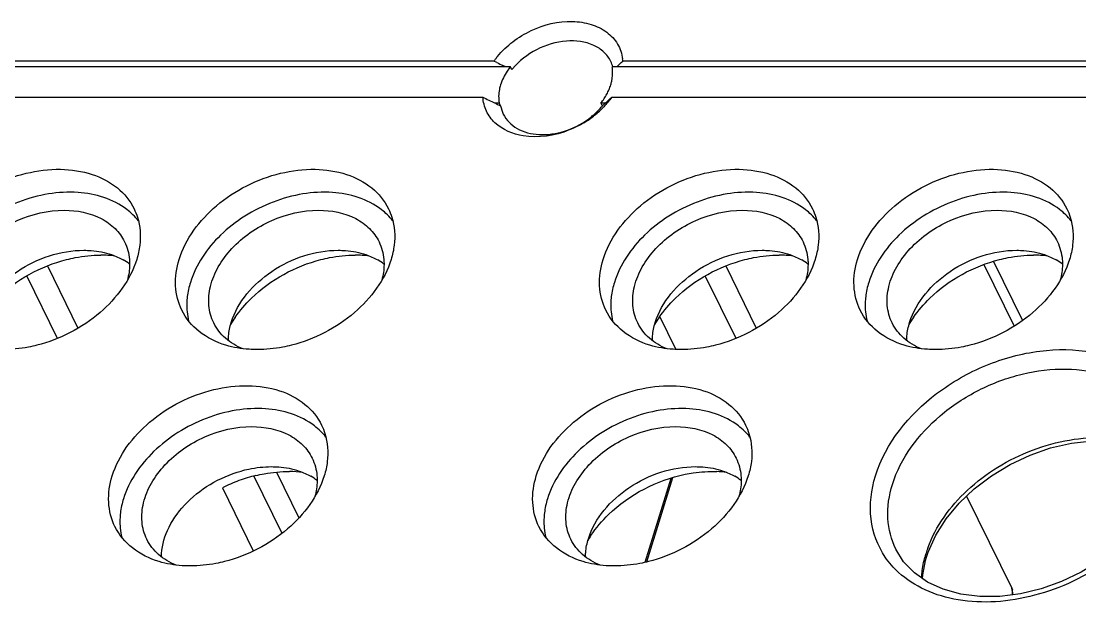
# Model space of a CAD drawing. Header units: millimetres. Extents: x 0 to 297, y 0 to 210.
# Drawn here: x 249.34 to 257.01, y 170.57 to 174.76 of the extents above; entities that cross this region are included whole.
import ezdxf

# ---------------------------------------------------------------- set-up
doc = ezdxf.new("R2010")
doc.units = ezdxf.units.MM
doc.header["$LTSCALE"] = 16.335
doc.layers.add('3_ALL_AXES', color=7, linetype='CONTINUOUS')
doc.layers.add('7_ALL_FEATURES', color=7, linetype='CONTINUOUS')

msp = doc.modelspace()

# ---------------------------------------------------------------- linework, layer by layer
at = {"layer": '3_ALL_AXES', "color": 7, "linetype": 'Continuous'}
for centre, radius, start, end in [((249.86871, 172.66115), 0.42235, 52.62403, 59.98634), ((251.71083, 172.66115), 0.42235, 52.62403, 59.98634), ((254.78103, 172.66115), 0.42235, 52.62403, 59.98634), ((256.62315, 172.66115), 0.42235, 52.62403, 59.98634), ((254.34688, 170.65876), 0.83616, 82.949894, 87.914349), ((251.22669, 171.0945), 0.42235, 52.62403, 59.98634), ((254.2969, 171.0945), 0.42235, 52.62403, 59.98634), ((254.14785, 170.57833), 0.81816, 146.392489, 149.555553)]:
    msp.add_arc(centre, radius, start, end, dxfattribs=at)
for points, knots in [([(248.64194, 173.03046), (248.68844, 173.18093), (248.90135, 173.46056), (249.28422, 173.65226), (249.61912, 173.69412), (249.85015, 173.66042), (250.04172, 173.56255), (250.12932, 173.45521), (250.15761, 173.39758)], [0, 0, 0, 0, 0.2518058, 0.5295383, 0.6634467, 0.7864616, 0.8973577, 1, 1, 1, 1]), ([(250.48407, 173.03046), (250.53056, 173.18093), (250.74347, 173.46056), (251.12634, 173.65226), (251.46125, 173.69412), (251.69228, 173.66042), (251.88384, 173.56255), (251.97144, 173.45521), (251.99973, 173.39758)], [0, 0, 0, 0, 0.2518058, 0.5295383, 0.6634467, 0.7864616, 0.8973577, 1, 1, 1, 1]), ([(253.55427, 173.03046), (253.60077, 173.18093), (253.81368, 173.46056), (254.19655, 173.65226), (254.53145, 173.69412), (254.76248, 173.66042), (254.95404, 173.56255), (255.04165, 173.45521), (255.06993, 173.39758)], [0, 0, 0, 0, 0.2518058, 0.5295383, 0.6634467, 0.7864616, 0.8973577, 1, 1, 1, 1]), ([(255.39639, 173.03046), (255.44289, 173.18093), (255.6558, 173.46056), (256.03867, 173.65226), (256.37357, 173.69412), (256.6046, 173.66042), (256.79616, 173.56255), (256.88377, 173.45521), (256.91205, 173.39758)], [0, 0, 0, 0, 0.2518058, 0.5295383, 0.6634467, 0.7864616, 0.8973577, 1, 1, 1, 1]), ([(250.10519, 173.3928), (250.00619, 173.46842), (249.80479, 173.52813), (249.5343, 173.51178), (249.31821, 173.45293), (249.11511, 173.35092), (248.88892, 173.17541), (248.76315, 172.99371), (248.72329, 172.8647)], [0, 0, 0, 0, 0.2239052, 0.3517985, 0.4863583, 0.623162, 0.757313, 1, 1, 1, 1]), ([(251.94731, 173.3928), (251.84831, 173.46842), (251.64691, 173.52813), (251.37643, 173.51178), (251.16033, 173.45293), (250.95724, 173.35092), (250.73104, 173.17541), (250.60528, 172.99371), (250.56541, 172.8647)], [0, 0, 0, 0, 0.2239052, 0.3517985, 0.4863583, 0.623162, 0.757313, 1, 1, 1, 1]), ([(255.01752, 173.3928), (254.91852, 173.46842), (254.71712, 173.52813), (254.44663, 173.51178), (254.23053, 173.45293), (254.02744, 173.35092), (253.80125, 173.17541), (253.67548, 172.99371), (253.63561, 172.8647)], [0, 0, 0, 0, 0.2239052, 0.3517985, 0.4863583, 0.623162, 0.757313, 1, 1, 1, 1]), ([(256.85964, 173.3928), (256.76064, 173.46842), (256.55924, 173.52813), (256.28875, 173.51178), (256.07265, 173.45293), (255.86956, 173.35092), (255.64337, 173.17541), (255.5176, 172.99371), (255.47773, 172.8647)], [0, 0, 0, 0, 0.2239052, 0.3517985, 0.4863583, 0.623162, 0.757313, 1, 1, 1, 1]), ([(250.15761, 173.39758), (250.16728, 173.37787), (250.20078, 173.29435), (250.20736, 173.2011), (250.19926, 173.13381)], [0, 0, 0, 0, 0.2447347, 1, 1, 1, 1]), ([(251.99973, 173.39758), (252.0094, 173.37787), (252.0429, 173.29435), (252.04948, 173.2011), (252.04138, 173.13381)], [0, 0, 0, 0, 0.2447347, 1, 1, 1, 1]), ([(255.06993, 173.39758), (255.07961, 173.37787), (255.1131, 173.29435), (255.11968, 173.2011), (255.11158, 173.13381)], [0, 0, 0, 0, 0.2447347, 1, 1, 1, 1]), ([(256.91205, 173.39758), (256.92173, 173.37787), (256.95523, 173.29435), (256.9618, 173.2011), (256.9537, 173.13381)], [0, 0, 0, 0, 0.2447347, 1, 1, 1, 1]), ([(248.89237, 172.57101), (248.8731, 172.61021), (248.84905, 172.69952), (248.86276, 172.84186), (248.92205, 172.98373), (249.05752, 173.16334), (249.30149, 173.33163), (249.53619, 173.38692), (249.65222, 173.38692)], [0, 0, 0, 0, 0.1017788, 0.2097309, 0.3275175, 0.4555166, 0.7296526, 1, 1, 1, 1]), ([(249.65222, 173.38692), (249.74398, 173.38692), (249.88155, 173.3609), (250.02376, 173.26001), (250.07202, 173.19356), (250.08931, 173.15839)], [0, 0, 0, 0, 0.5332389, 0.7722667, 1, 1, 1, 1]), ([(250.73449, 172.57101), (250.71522, 172.61021), (250.69117, 172.69952), (250.70489, 172.84186), (250.76417, 172.98373), (250.89964, 173.16334), (251.14361, 173.33163), (251.37831, 173.38692), (251.49434, 173.38692)], [0, 0, 0, 0, 0.1017788, 0.2097309, 0.3275175, 0.4555166, 0.7296526, 1, 1, 1, 1]), ([(251.49434, 173.38692), (251.5861, 173.38692), (251.72367, 173.3609), (251.86588, 173.26001), (251.91415, 173.19356), (251.93143, 173.15839)], [0, 0, 0, 0, 0.5332389, 0.7722667, 1, 1, 1, 1]), ([(253.80469, 172.57101), (253.78542, 172.61021), (253.76138, 172.69952), (253.77509, 172.84186), (253.83437, 172.98373), (253.96984, 173.16334), (254.21382, 173.33163), (254.44852, 173.38692), (254.56454, 173.38692)], [0, 0, 0, 0, 0.1017788, 0.2097309, 0.3275175, 0.4555166, 0.7296526, 1, 1, 1, 1]), ([(254.56454, 173.38692), (254.6563, 173.38692), (254.79387, 173.3609), (254.93609, 173.26001), (254.98435, 173.19356), (255.00164, 173.15839)], [0, 0, 0, 0, 0.5332389, 0.7722667, 1, 1, 1, 1]), ([(255.64681, 172.57101), (255.62754, 172.61021), (255.6035, 172.69952), (255.61721, 172.84186), (255.67649, 172.98373), (255.81196, 173.16334), (256.05594, 173.33163), (256.29064, 173.38692), (256.40666, 173.38692)], [0, 0, 0, 0, 0.1017788, 0.2097309, 0.3275175, 0.4555166, 0.7296526, 1, 1, 1, 1]), ([(256.40666, 173.38692), (256.49842, 173.38692), (256.63599, 173.3609), (256.77821, 173.26001), (256.82647, 173.19356), (256.84376, 173.15839)], [0, 0, 0, 0, 0.5332389, 0.7722667, 1, 1, 1, 1]), ([(249.01918, 172.57462), (249.06563, 172.72493), (249.29934, 172.98958), (249.62618, 173.09683), (249.79457, 173.09683)], [0, 0, 0, 0, 0.4830228, 1, 1, 1, 1]), ([(249.79457, 173.09683), (249.81216, 173.09683), (249.87985, 173.09431), (249.94739, 173.08156), (249.99485, 173.06534)], [0, 0, 0, 0, 0.2596445, 1, 1, 1, 1]), ([(250.8613, 172.57462), (250.90775, 172.72493), (251.14146, 172.98958), (251.46831, 173.09683), (251.63669, 173.09683)], [0, 0, 0, 0, 0.4830228, 1, 1, 1, 1]), ([(251.63669, 173.09683), (251.65428, 173.09683), (251.72197, 173.09431), (251.78951, 173.08156), (251.83697, 173.06534)], [0, 0, 0, 0, 0.2596445, 1, 1, 1, 1]), ([(253.9315, 172.57462), (253.97795, 172.72493), (254.21166, 172.98958), (254.53851, 173.09683), (254.70689, 173.09683)], [0, 0, 0, 0, 0.4830228, 1, 1, 1, 1]), ([(254.70689, 173.09683), (254.72448, 173.09683), (254.79218, 173.09431), (254.85971, 173.08156), (254.90718, 173.06534)], [0, 0, 0, 0, 0.2596445, 1, 1, 1, 1]), ([(255.77362, 172.57462), (255.82007, 172.72493), (256.05378, 172.98958), (256.38063, 173.09683), (256.54902, 173.09683)], [0, 0, 0, 0, 0.4830228, 1, 1, 1, 1]), ([(256.54902, 173.09683), (256.56661, 173.09683), (256.6343, 173.09431), (256.70184, 173.08156), (256.7493, 173.06534)], [0, 0, 0, 0, 0.2596445, 1, 1, 1, 1]), ([(250.17704, 173.03046), (250.13114, 172.88193), (249.92252, 172.60518), (249.62116, 172.45198), (249.45483, 172.40964)], [0, 0, 0, 0, 0.4752822, 1, 1, 1, 1]), ([(250.12433, 173.03037), (250.12536, 173.01825), (250.12722, 172.96812), (250.11961, 172.91781), (250.10964, 172.88119)], [0, 0, 0, 0, 0.242712, 1, 1, 1, 1]), ([(250.5035, 172.66334), (250.47697, 172.71742), (250.44596, 172.84246), (250.465, 172.96877), (250.48407, 173.03046)], [0, 0, 0, 0, 0.4826445, 1, 1, 1, 1]), ([(252.01917, 173.03046), (251.97327, 172.88193), (251.76464, 172.60518), (251.46328, 172.45198), (251.29695, 172.40964)], [0, 0, 0, 0, 0.4752822, 1, 1, 1, 1]), ([(251.96646, 173.03037), (251.96748, 173.01825), (251.96935, 172.96812), (251.96173, 172.91781), (251.95177, 172.88119)], [0, 0, 0, 0, 0.242712, 1, 1, 1, 1]), ([(253.57371, 172.66334), (253.54717, 172.71742), (253.51616, 172.84246), (253.5352, 172.96877), (253.55427, 173.03046)], [0, 0, 0, 0, 0.4826445, 1, 1, 1, 1]), ([(255.08937, 173.03046), (255.04347, 172.88193), (254.83485, 172.60518), (254.53349, 172.45198), (254.36716, 172.40964)], [0, 0, 0, 0, 0.4752822, 1, 1, 1, 1]), ([(255.03666, 173.03037), (255.03768, 173.01825), (255.03955, 172.96812), (255.03193, 172.91781), (255.02197, 172.88119)], [0, 0, 0, 0, 0.242712, 1, 1, 1, 1]), ([(255.41583, 172.66334), (255.38929, 172.71742), (255.35828, 172.84246), (255.37733, 172.96877), (255.39639, 173.03046)], [0, 0, 0, 0, 0.4826445, 1, 1, 1, 1]), ([(256.93149, 173.03046), (256.88559, 172.88193), (256.67697, 172.60518), (256.37561, 172.45198), (256.20928, 172.40964)], [0, 0, 0, 0, 0.4752822, 1, 1, 1, 1]), ([(256.87878, 173.03037), (256.87981, 173.01825), (256.88167, 172.96812), (256.87405, 172.91781), (256.86409, 172.88119)], [0, 0, 0, 0, 0.242712, 1, 1, 1, 1]), ([(250.5432, 172.76136), (250.54139, 172.74631), (250.53673, 172.68758), (250.54238, 172.62792), (250.55289, 172.58546)], [0, 0, 0, 0, 0.2572876, 1, 1, 1, 1]), ([(253.6134, 172.76136), (253.61159, 172.74631), (253.60693, 172.68758), (253.61258, 172.62792), (253.62309, 172.58546)], [0, 0, 0, 0, 0.2572876, 1, 1, 1, 1]), ([(255.45552, 172.76136), (255.45371, 172.74631), (255.44905, 172.68758), (255.4547, 172.62792), (255.46522, 172.58546)], [0, 0, 0, 0, 0.2572876, 1, 1, 1, 1]), ([(250.82258, 172.40964), (250.75339, 172.43054), (250.62498, 172.49257), (250.53284, 172.60357), (250.5035, 172.66334)], [0, 0, 0, 0, 0.5204977, 1, 1, 1, 1]), ([(253.89278, 172.40964), (253.8236, 172.43054), (253.69518, 172.49257), (253.60304, 172.60357), (253.57371, 172.66334)], [0, 0, 0, 0, 0.5204977, 1, 1, 1, 1]), ([(255.73491, 172.40964), (255.66572, 172.43054), (255.5373, 172.49257), (255.44516, 172.60357), (255.41583, 172.66334)], [0, 0, 0, 0, 0.5204977, 1, 1, 1, 1]), ([(250.94621, 172.38329), (250.90024, 172.40177), (250.81557, 172.45131), (250.75496, 172.52936), (250.73449, 172.57101)], [0, 0, 0, 0, 0.5163089, 1, 1, 1, 1]), ([(250.84043, 172.44361), (250.84048, 172.45439), (250.84242, 172.49868), (250.8514, 172.54257), (250.8613, 172.57462)], [0, 0, 0, 0, 0.2430927, 1, 1, 1, 1]), ([(254.01641, 172.38329), (253.97044, 172.40177), (253.88578, 172.45131), (253.82516, 172.52936), (253.80469, 172.57101)], [0, 0, 0, 0, 0.5163089, 1, 1, 1, 1]), ([(253.91064, 172.44361), (253.91068, 172.45439), (253.91262, 172.49868), (253.9216, 172.54257), (253.9315, 172.57462)], [0, 0, 0, 0, 0.2430927, 1, 1, 1, 1]), ([(255.85853, 172.38329), (255.81257, 172.40177), (255.7279, 172.45131), (255.66729, 172.52936), (255.64681, 172.57101)], [0, 0, 0, 0, 0.5163089, 1, 1, 1, 1]), ([(255.75276, 172.44361), (255.7528, 172.45439), (255.75475, 172.49868), (255.76372, 172.54257), (255.77362, 172.57462)], [0, 0, 0, 0, 0.2430927, 1, 1, 1, 1]), ([(249.45483, 172.40964), (249.43421, 172.40439), (249.35305, 172.38626), (249.26965, 172.37769), (249.20777, 172.37769)], [0, 0, 0, 0, 0.2558791, 1, 1, 1, 1]), ([(251.04989, 172.37769), (251.03002, 172.37769), (250.9534, 172.38024), (250.87694, 172.39322), (250.82258, 172.40964)], [0, 0, 0, 0, 0.259256, 1, 1, 1, 1]), ([(251.29695, 172.40964), (251.27633, 172.40439), (251.19517, 172.38626), (251.11177, 172.37769), (251.04989, 172.37769)], [0, 0, 0, 0, 0.2558791, 1, 1, 1, 1]), ([(254.1201, 172.37769), (254.10022, 172.37769), (254.0236, 172.38024), (253.94715, 172.39322), (253.89278, 172.40964)], [0, 0, 0, 0, 0.259256, 1, 1, 1, 1]), ([(254.36716, 172.40964), (254.34654, 172.40439), (254.26537, 172.38626), (254.18198, 172.37769), (254.1201, 172.37769)], [0, 0, 0, 0, 0.2558791, 1, 1, 1, 1]), ([(255.96222, 172.37769), (255.94234, 172.37769), (255.86572, 172.38024), (255.78927, 172.39322), (255.73491, 172.40964)], [0, 0, 0, 0, 0.259256, 1, 1, 1, 1]), ([(256.20928, 172.40964), (256.18866, 172.40439), (256.1075, 172.38626), (256.0241, 172.37769), (255.96222, 172.37769)], [0, 0, 0, 0, 0.2558791, 1, 1, 1, 1]), ([(249.99993, 171.46381), (250.04643, 171.61428), (250.25934, 171.89391), (250.64221, 172.0856), (250.97711, 172.12746), (251.20814, 172.09376), (251.3997, 171.9959), (251.48731, 171.88856), (251.51559, 171.83093)], [0, 0, 0, 0, 0.2518058, 0.5295383, 0.6634467, 0.7864616, 0.8973577, 1, 1, 1, 1]), ([(253.07014, 171.46381), (253.11664, 171.61428), (253.32954, 171.89391), (253.71241, 172.0856), (254.04732, 172.12746), (254.27835, 172.09376), (254.46991, 171.9959), (254.55752, 171.88856), (254.5858, 171.83093)], [0, 0, 0, 0, 0.2518058, 0.5295383, 0.6634467, 0.7864616, 0.8973577, 1, 1, 1, 1]), ([(251.46318, 171.82615), (251.36418, 171.90177), (251.16278, 171.96148), (250.89229, 171.94513), (250.6762, 171.88628), (250.4731, 171.78427), (250.24691, 171.60876), (250.12114, 171.42705), (250.08128, 171.29805)], [0, 0, 0, 0, 0.2239052, 0.3517985, 0.4863583, 0.623162, 0.757313, 1, 1, 1, 1]), ([(254.53338, 171.82615), (254.43438, 171.90177), (254.23298, 171.96148), (253.9625, 171.94513), (253.7464, 171.88628), (253.54331, 171.78427), (253.31711, 171.60876), (253.19135, 171.42705), (253.15148, 171.29805)], [0, 0, 0, 0, 0.2239052, 0.3517985, 0.4863583, 0.623162, 0.757313, 1, 1, 1, 1]), ([(250.25035, 171.00436), (250.23109, 171.04356), (250.20704, 171.13287), (250.22075, 171.27521), (250.28004, 171.41707), (250.4155, 171.59668), (250.65948, 171.76497), (250.89418, 171.82026), (251.01021, 171.82026)], [0, 0, 0, 0, 0.1017788, 0.2097309, 0.3275175, 0.4555166, 0.7296526, 1, 1, 1, 1]), ([(251.01021, 171.82026), (251.10197, 171.82026), (251.23953, 171.79425), (251.38175, 171.69336), (251.43001, 171.6269), (251.4473, 171.59173)], [0, 0, 0, 0, 0.5332389, 0.7722667, 1, 1, 1, 1]), ([(251.51559, 171.83093), (251.52527, 171.81121), (251.55877, 171.7277), (251.56535, 171.63444), (251.55725, 171.56715)], [0, 0, 0, 0, 0.2447347, 1, 1, 1, 1]), ([(253.32056, 171.00436), (253.30129, 171.04356), (253.27724, 171.13287), (253.29096, 171.27521), (253.35024, 171.41707), (253.48571, 171.59668), (253.72968, 171.76497), (253.96438, 171.82026), (254.08041, 171.82026)], [0, 0, 0, 0, 0.1017788, 0.2097309, 0.3275175, 0.4555166, 0.7296526, 1, 1, 1, 1]), ([(254.08041, 171.82026), (254.17217, 171.82026), (254.30974, 171.79425), (254.45195, 171.69336), (254.50022, 171.6269), (254.5175, 171.59173)], [0, 0, 0, 0, 0.5332389, 0.7722667, 1, 1, 1, 1]), ([(254.5858, 171.83093), (254.59547, 171.81121), (254.62897, 171.7277), (254.63555, 171.63444), (254.62745, 171.56715)], [0, 0, 0, 0, 0.2447347, 1, 1, 1, 1]), ([(250.3563, 170.87696), (250.35656, 170.94227), (250.39174, 171.08147), (250.51907, 171.26327), (250.70472, 171.41125), (250.85445, 171.47658), (250.93281, 171.49869)], [0, 0, 0, 0, 0.2177536, 0.462787, 0.7285603, 1, 1, 1, 1]), ([(250.93281, 171.49869), (250.95112, 171.50385), (251.02309, 171.52164), (251.09746, 171.53018), (251.15256, 171.53018)], [0, 0, 0, 0, 0.2566648, 1, 1, 1, 1]), ([(251.15256, 171.53018), (251.17015, 171.53018), (251.23784, 171.52766), (251.30538, 171.51491), (251.35284, 171.49869)], [0, 0, 0, 0, 0.2596445, 1, 1, 1, 1]), ([(253.44737, 171.00796), (253.49382, 171.15827), (253.72753, 171.42293), (254.05438, 171.53018), (254.22276, 171.53018)], [0, 0, 0, 0, 0.4830228, 1, 1, 1, 1]), ([(254.14814, 171.47463), (254.16741, 171.47855), (254.24304, 171.49179), (254.32025, 171.49648), (254.37731, 171.49437)], [0, 0, 0, 0, 0.2561821, 1, 1, 1, 1]), ([(254.22276, 171.53018), (254.24035, 171.53018), (254.30805, 171.52766), (254.37558, 171.51491), (254.42304, 171.49869)], [0, 0, 0, 0, 0.2596445, 1, 1, 1, 1]), ([(250.01937, 171.09669), (249.99283, 171.15077), (249.96182, 171.27581), (249.98087, 171.40212), (249.99993, 171.46381)], [0, 0, 0, 0, 0.4826445, 1, 1, 1, 1]), ([(251.53503, 171.46381), (251.48913, 171.31527), (251.28051, 171.03853), (250.97915, 170.88533), (250.81282, 170.84299)], [0, 0, 0, 0, 0.4752822, 1, 1, 1, 1]), ([(251.48232, 171.46371), (251.48335, 171.45159), (251.48521, 171.40146), (251.4776, 171.35115), (251.46763, 171.31453)], [0, 0, 0, 0, 0.242712, 1, 1, 1, 1]), ([(253.08957, 171.09669), (253.06304, 171.15077), (253.03203, 171.27581), (253.05107, 171.40212), (253.07014, 171.46381)], [0, 0, 0, 0, 0.4826445, 1, 1, 1, 1]), ([(253.46645, 171.03118), (253.50312, 171.08638), (253.68165, 171.2971), (253.94372, 171.433), (254.14814, 171.47463)], [0, 0, 0, 0, 0.241098, 1, 1, 1, 1]), ([(254.60524, 171.46381), (254.55934, 171.31527), (254.35071, 171.03853), (254.04936, 170.88533), (253.88302, 170.84299)], [0, 0, 0, 0, 0.4752822, 1, 1, 1, 1]), ([(254.55253, 171.46371), (254.55355, 171.45159), (254.55542, 171.40146), (254.5478, 171.35115), (254.53784, 171.31453)], [0, 0, 0, 0, 0.242712, 1, 1, 1, 1]), ([(250.05907, 171.1947), (250.05725, 171.17966), (250.0526, 171.12093), (250.05824, 171.06127), (250.06876, 171.0188)], [0, 0, 0, 0, 0.2572876, 1, 1, 1, 1]), ([(253.12927, 171.1947), (253.12746, 171.17966), (253.1228, 171.12093), (253.12845, 171.06127), (253.13896, 171.0188)], [0, 0, 0, 0, 0.2572876, 1, 1, 1, 1]), ([(250.33845, 170.84299), (250.26926, 170.86389), (250.14085, 170.92591), (250.0487, 171.03692), (250.01937, 171.09669)], [0, 0, 0, 0, 0.5204977, 1, 1, 1, 1]), ([(253.40865, 170.84299), (253.33946, 170.86389), (253.21105, 170.92591), (253.11891, 171.03692), (253.08957, 171.09669)], [0, 0, 0, 0, 0.5204977, 1, 1, 1, 1]), ([(250.46208, 170.81664), (250.41611, 170.83512), (250.33144, 170.88466), (250.27083, 170.96271), (250.25035, 171.00436)], [0, 0, 0, 0, 0.5163089, 1, 1, 1, 1]), ([(253.53228, 170.81664), (253.48631, 170.83512), (253.40164, 170.88466), (253.34103, 170.96271), (253.32056, 171.00436)], [0, 0, 0, 0, 0.5163089, 1, 1, 1, 1]), ([(253.42651, 170.87696), (253.42655, 170.88773), (253.42849, 170.93203), (253.43747, 170.97592), (253.44737, 171.00796)], [0, 0, 0, 0, 0.2430927, 1, 1, 1, 1]), ([(250.56576, 170.81104), (250.54589, 170.81104), (250.46926, 170.81358), (250.39281, 170.82656), (250.33845, 170.84299)], [0, 0, 0, 0, 0.259256, 1, 1, 1, 1]), ([(250.81282, 170.84299), (250.7922, 170.83774), (250.71104, 170.8196), (250.62764, 170.81104), (250.56576, 170.81104)], [0, 0, 0, 0, 0.2558791, 1, 1, 1, 1]), ([(253.63596, 170.81104), (253.61609, 170.81104), (253.53947, 170.81358), (253.46301, 170.82656), (253.40865, 170.84299)], [0, 0, 0, 0, 0.259256, 1, 1, 1, 1]), ([(253.88302, 170.84299), (253.8624, 170.83774), (253.78124, 170.8196), (253.69784, 170.81104), (253.63596, 170.81104)], [0, 0, 0, 0, 0.2558791, 1, 1, 1, 1])]:
    msp.add_open_spline(points, degree=3, knots=knots, dxfattribs=at)
for points in [[(250.18954, 173.31013), (250.16515, 173.34104), (250.13647, 173.36891), (250.10519, 173.3928)], [(252.03166, 173.31013), (252.00727, 173.34104), (251.9786, 173.36891), (251.94731, 173.3928)], [(255.10186, 173.31013), (255.07748, 173.34104), (255.0488, 173.36891), (255.01752, 173.3928)], [(256.94398, 173.31013), (256.9196, 173.34104), (256.89092, 173.36891), (256.85964, 173.3928)], [(250.08931, 173.15839), (250.10883, 173.11868), (250.12061, 173.07445), (250.12433, 173.03037)], [(250.19926, 173.13381), (250.19504, 173.09882), (250.18745, 173.06413), (250.17704, 173.03046)], [(251.93143, 173.15839), (251.95095, 173.11868), (251.96273, 173.07445), (251.96646, 173.03037)], [(252.04138, 173.13381), (252.03717, 173.09882), (252.02957, 173.06413), (252.01917, 173.03046)], [(255.00164, 173.15839), (255.02115, 173.11868), (255.03294, 173.07445), (255.03666, 173.03037)], [(255.11158, 173.13381), (255.10737, 173.09882), (255.09977, 173.06413), (255.08937, 173.03046)], [(256.84376, 173.15839), (256.86327, 173.11868), (256.87506, 173.07445), (256.87878, 173.03037)], [(256.9537, 173.13381), (256.94949, 173.09882), (256.94189, 173.06413), (256.93149, 173.03046)], [(249.99485, 173.06534), (250.02431, 173.05527), (250.05302, 173.04247), (250.07997, 173.02687)], [(251.83697, 173.06534), (251.86644, 173.05527), (251.89514, 173.04247), (251.92209, 173.02687)], [(254.90718, 173.06534), (254.93664, 173.05527), (254.96535, 173.04247), (254.99229, 173.02687)], [(256.7493, 173.06534), (256.77876, 173.05527), (256.80747, 173.04247), (256.83441, 173.02687)], [(250.56541, 172.8647), (250.55501, 172.83104), (250.54741, 172.79634), (250.5432, 172.76136)], [(253.63561, 172.8647), (253.62521, 172.83104), (253.61761, 172.79634), (253.6134, 172.76136)], [(255.47773, 172.8647), (255.46733, 172.83104), (255.45974, 172.79634), (255.45552, 172.76136)], [(251.54752, 171.74348), (251.52314, 171.77439), (251.49446, 171.80225), (251.46318, 171.82615)], [(254.61773, 171.74348), (254.59334, 171.77439), (254.56467, 171.80225), (254.53338, 171.82615)], [(251.4473, 171.59173), (251.46682, 171.55203), (251.4786, 171.5078), (251.48232, 171.46371)], [(251.55725, 171.56715), (251.55303, 171.53217), (251.54544, 171.49747), (251.53503, 171.46381)], [(254.5175, 171.59173), (254.53702, 171.55203), (254.5488, 171.5078), (254.55253, 171.46371)], [(254.62745, 171.56715), (254.62324, 171.53217), (254.61564, 171.49747), (254.60524, 171.46381)], [(251.35284, 171.49869), (251.3823, 171.48862), (251.41101, 171.47581), (251.43796, 171.46021)], [(254.42304, 171.49869), (254.45251, 171.48862), (254.48121, 171.47581), (254.50816, 171.46021)], [(250.08128, 171.29805), (250.07087, 171.26438), (250.06328, 171.22968), (250.05907, 171.1947)], [(253.15148, 171.29805), (253.14108, 171.26438), (253.13348, 171.22968), (253.12927, 171.1947)]]:
    msp.add_open_spline(points, degree=3, dxfattribs=at)
at = {"layer": '7_ALL_FEATURES', "color": 7, "linetype": 'Continuous'}
for p, q in [((252.88242, 174.42512), (248.70694, 174.42512)), ((252.76388, 174.46656), (248.78481, 174.46656)), ((252.78578, 174.4559), (252.76388, 174.46656)), ((252.84937, 174.42512), (252.82852, 174.43518)), ((252.89258, 174.40441), (252.88242, 174.42512)), ((257.79474, 174.42512), (253.61927, 174.42512)), ((257.6762, 174.46656), (253.69714, 174.46656)), ((248.70412, 174.20545), (252.68319, 174.20545)), ((252.76867, 174.16401), (252.80173, 174.16401)), ((252.8119, 174.14329), (252.80173, 174.16401)), ((253.53858, 174.16401), (253.57162, 174.16401)), ((253.54874, 174.1433), (253.53858, 174.16401)), ((253.56584, 174.15875), (253.57162, 174.16401)), ((253.60501, 174.19479), (253.61645, 174.20545)), ((253.61645, 174.20545), (257.59551, 174.20545)), ((256.38116, 173.01613), (256.59064, 172.58926)), ((249.53042, 172.98344), (249.7509, 172.53414)), ((254.44275, 172.98344), (254.66323, 172.53414)), ((256.31108, 172.99378), (256.52957, 172.54855)), ((249.38129, 172.91003), (249.60226, 172.45975)), ((254.29362, 172.91003), (254.51459, 172.45975)), ((254.08151, 172.38038), (253.96499, 172.61781)), ((251.189, 171.48959), (251.35112, 171.15921)), ((251.02384, 171.46702), (251.22896, 171.04903)), ((253.85797, 170.8382), (254.0464, 171.44797)), ((253.87131, 170.84075), (254.06006, 171.45154)), ((250.79713, 171.37672), (251.02109, 170.92033)), ((256.18623, 171.31657), (256.5135, 170.64966)), ((255.67383, 170.93166), (255.67379, 170.93174)), ((255.8964, 170.87489), (255.90889, 170.91207)), ((256.5135, 170.64966), (256.51754, 170.6374))]:
    msp.add_line(p, q, dxfattribs=at)
for points in [[(255.90889, 170.91207), (255.96356, 171.03326), (256.03842, 171.15171), (256.13184, 171.26467), (256.24176, 171.36956), (256.36579, 171.46402), (256.50127, 171.54596), (256.6453, 171.61356), (256.79483, 171.66529), (256.94662, 171.69996), (257.09734, 171.71669), (257.24345, 171.715), (257.38153, 171.69486), (257.50792, 171.6568), (257.61936, 171.60203)], [(257.59837, 171.39526), (257.54462, 171.27534), (257.47107, 171.15803), (257.37926, 171.04599), (257.2712, 170.94175), (257.14918, 170.8476), (257.01579, 170.7656), (256.8738, 170.69752), (256.72619, 170.64488), (256.57608, 170.60885), (256.42671, 170.59031), (256.28147, 170.58977), (256.14366, 170.60729), (256.01681, 170.64244), (255.9041, 170.69417), (255.80797, 170.76111), (255.73043, 170.84154), (255.67383, 170.93165)], [(255.86778, 170.71947), (255.86899, 170.748), (255.88907, 170.8497), (255.89638, 170.87484)]]:
    msp.add_lwpolyline(points, dxfattribs=at)
for centre, radius, start, end in [((253.21762, 174.15071), 0.55285, 142.898196, 145.158404), ((253.23874, 174.13477), 0.57931, 140.832647, 142.900215), ((253.39877, 174.44337), 0.29926, 4.444386, 7.465446), ((261.60017, 192.58548), 20.15876, 244.071519, 244.206537), ((253.26164, 174.10952), 0.4724, 140.379283, 141.374794), ((253.40515, 174.36445), 0.22777, 15.629981, 26.119751), ((253.38024, 174.38197), 0.24289, 5.107854, 10.233001), ((250.27862, 178.11792), 5.00187, 312.414547, 313.113683), ((253.24385, 174.41187), 0.38429, 331.258046, 336.764226), ((253.27694, 174.39773), 0.34831, 336.753713, 342.771004), ((260.95136, 191.15147), 18.85551, 243.991677, 244.280339), ((258.67277, 186.42492), 13.60839, 244.287384, 244.489237), ((253.1808, 174.45014), 0.45812, 321.348693, 326.156963), ((253.21152, 174.42963), 0.42118, 326.147847, 331.254962), ((250.24802, 177.80308), 4.9284, 312.405816, 312.933738), ((253.03936, 174.18445), 0.23115, 190.257635, 206.04796), ((253.07655, 174.59596), 0.66699, 308.601752, 316.387894), ((251.18668, 176.77519), 3.53641, 311.907158, 312.280526), ((253.04726, 174.63275), 0.71402, 301.018876, 308.595985), ((249.91711, 172.20918), 0.85245, 83.122687, 90.057312), ((251.75923, 172.20918), 0.85245, 83.122687, 90.057312), ((254.82944, 172.20918), 0.85245, 83.122687, 90.057312), ((256.67156, 172.20918), 0.85245, 83.122687, 90.057312), ((251.56844, 172.14097), 0.82592, 145.349444, 149.623426), ((254.63865, 172.14097), 0.82592, 145.349444, 149.623426), ((256.48077, 172.14097), 0.82592, 145.349444, 149.623426), ((251.27536, 170.64658), 0.84838, 83.033523, 89.461813), ((251.3142, 170.34924), 1.15025, 110.184853, 116.713671), ((251.30365, 170.37998), 1.11776, 103.725793, 110.220697), ((256.65916, 170.66751), 0.80199, 162.82298, 164.785133), ((256.68855, 170.65834), 0.83277, 160.175494, 162.817351), ((256.14461, 170.57859), 0.37567, 3.550767, 10.906241), ((256.11114, 170.55942), 0.41383, 5.947489, 10.859384)]:
    msp.add_arc(centre, radius, start, end, dxfattribs=at)
for points, knots in [([(252.78959, 174.50065), (252.85426, 174.58005), (253.02369, 174.70646), (253.27543, 174.76702), (253.4654, 174.74021), (253.58204, 174.6846), (253.66522, 174.59544), (253.69054, 174.52009), (253.6955, 174.48225)], [0, 0, 0, 0, 0.2775927, 0.5529992, 0.6780767, 0.7915774, 0.896566, 1, 1, 1, 1]), ([(253.60966, 174.46472), (253.59738, 174.48977), (253.56196, 174.53687), (253.45595, 174.60499), (253.27802, 174.62601), (253.06739, 174.56214), (252.94524, 174.46813), (252.89776, 174.41077)], [0, 0, 0, 0, 0.1020698, 0.2100334, 0.4534086, 0.7275547, 1, 1, 1, 1]), ([(252.88242, 174.42512), (252.8743, 174.41496), (252.84489, 174.3749), (252.8222, 174.32962), (252.81137, 174.29457)], [0, 0, 0, 0, 0.261751, 1, 1, 1, 1]), ([(253.60962, 174.29457), (253.61244, 174.30368), (253.62177, 174.33919), (253.62459, 174.37653), (253.62217, 174.4036)], [0, 0, 0, 0, 0.2598774, 1, 1, 1, 1]), ([(252.81137, 174.29457), (252.80798, 174.28359), (252.79719, 174.24108), (252.79596, 174.19587), (252.80173, 174.16401)], [0, 0, 0, 0, 0.2618934, 1, 1, 1, 1]), ([(252.97559, 173.92491), (252.90103, 173.93697), (252.79056, 173.98255), (252.7035, 174.10203), (252.68587, 174.17092), (252.68319, 174.20545)], [0, 0, 0, 0, 0.5217223, 0.7606989, 1, 1, 1, 1]), ([(253.44788, 174.0473), (253.45748, 174.05435), (253.49407, 174.08303), (253.52716, 174.11629), (253.54874, 174.1433)], [0, 0, 0, 0, 0.2562417, 1, 1, 1, 1]), ([(252.83168, 174.08295), (252.85279, 174.0399), (252.93103, 173.9626), (253.09683, 173.92354), (253.27983, 173.95044), (253.39555, 174.00888), (253.44788, 174.0473)], [0, 0, 0, 0, 0.2087586, 0.4470109, 0.717311, 1, 1, 1, 1]), ([(253.41521, 174.02084), (253.38121, 174.00037), (253.24563, 173.93281), (253.08607, 173.90704), (252.97559, 173.92491)], [0, 0, 0, 0, 0.2618024, 1, 1, 1, 1]), ([(249.04689, 172.61057), (249.08156, 172.66077), (249.24721, 172.8534), (249.48308, 172.98229), (249.6692, 173.02968)], [0, 0, 0, 0, 0.2410713, 1, 1, 1, 1]), ([(249.6692, 173.02968), (249.68982, 173.03493), (249.77098, 173.05306), (249.85438, 173.06162), (249.91626, 173.06162)], [0, 0, 0, 0, 0.2558791, 1, 1, 1, 1]), ([(250.88901, 172.61057), (250.92368, 172.66077), (251.08933, 172.8534), (251.3252, 172.98229), (251.51132, 173.02968)], [0, 0, 0, 0, 0.2410713, 1, 1, 1, 1]), ([(251.51132, 173.02968), (251.53194, 173.03493), (251.6131, 173.05306), (251.6965, 173.06162), (251.75838, 173.06162)], [0, 0, 0, 0, 0.2558791, 1, 1, 1, 1]), ([(253.95921, 172.61057), (253.99388, 172.66077), (254.15954, 172.8534), (254.39541, 172.98229), (254.58152, 173.02968)], [0, 0, 0, 0, 0.2410713, 1, 1, 1, 1]), ([(254.58152, 173.02968), (254.60214, 173.03493), (254.68331, 173.05306), (254.7667, 173.06162), (254.82858, 173.06162)], [0, 0, 0, 0, 0.2558791, 1, 1, 1, 1]), ([(255.80133, 172.61057), (255.836, 172.66077), (256.00166, 172.8534), (256.23753, 172.98229), (256.42365, 173.02968)], [0, 0, 0, 0, 0.2410713, 1, 1, 1, 1]), ([(256.42365, 173.02968), (256.44427, 173.03493), (256.52543, 173.05306), (256.60883, 173.06162), (256.6707, 173.06162)], [0, 0, 0, 0, 0.2558791, 1, 1, 1, 1]), ([(255.5263, 171.46381), (255.5993, 171.70005), (255.86395, 172.02116), (256.31679, 172.27713), (256.70488, 172.38378), (257.08284, 172.38124), (257.41077, 172.26606), (257.64444, 172.03993), (257.70452, 171.83786), (257.71064, 171.73849)], [0, 0, 0, 0, 0.2581317, 0.4010548, 0.5418221, 0.6728385, 0.790117, 0.8960727, 1, 1, 1, 1]), ([(255.64891, 171.40165), (255.70843, 171.59425), (255.9116, 171.86063), (256.26807, 172.09434), (256.58125, 172.2117), (256.89974, 172.25104), (257.1954, 172.20801), (257.44062, 172.08272), (257.55275, 171.94533), (257.58895, 171.87156)], [0, 0, 0, 0, 0.2513394, 0.3906678, 0.5304068, 0.6640671, 0.7868543, 0.897545, 1, 1, 1, 1]), ([(255.90513, 170.94077), (255.96226, 171.09933), (256.12385, 171.3201), (256.40779, 171.53433), (256.65964, 171.65857), (256.92662, 171.73127), (257.26217, 171.75378), (257.51242, 171.68548), (257.63962, 171.59652)], [0, 0, 0, 0, 0.2439767, 0.3777948, 0.5139012, 0.6477746, 0.7753067, 1, 1, 1, 1]), ([(251.03843, 171.46582), (251.05892, 171.47081), (251.13945, 171.48793), (251.2221, 171.49555), (251.28333, 171.49493)], [0, 0, 0, 0, 0.2561657, 1, 1, 1, 1]), ([(255.59653, 170.87584), (255.54159, 170.95674), (255.46897, 171.15578), (255.49535, 171.36365), (255.5263, 171.46381)], [0, 0, 0, 0, 0.482618, 1, 1, 1, 1]), ([(255.67379, 170.93174), (255.63983, 171.00095), (255.60011, 171.161), (255.6245, 171.32267), (255.64891, 171.40165)], [0, 0, 0, 0, 0.4826062, 1, 1, 1, 1]), ([(257.58886, 171.26604), (257.49676, 171.10436), (257.22347, 170.81765), (256.78163, 170.6068), (256.40163, 170.54286), (256.13041, 170.55414), (255.88762, 170.62419), (255.75032, 170.71199), (255.69378, 170.76376)], [0, 0, 0, 0, 0.2552116, 0.5256939, 0.6570522, 0.7807088, 0.8948593, 1, 1, 1, 1]), ([(255.8604, 170.72458), (255.86103, 170.73726), (255.8651, 170.78898), (255.87501, 170.84019), (255.88528, 170.87799)], [0, 0, 0, 0, 0.2448376, 1, 1, 1, 1])]:
    msp.add_open_spline(points, degree=3, knots=knots, dxfattribs=at)
for points in [[(253.61645, 174.20545), (253.59933, 174.18085), (253.58012, 174.15761), (253.55947, 174.13589)], [(255.69378, 170.76376), (255.6573, 170.79716), (255.62432, 170.83492), (255.59653, 170.87584)]]:
    msp.add_open_spline(points, degree=3, dxfattribs=at)

doc.saveas('drawing.dxf')
